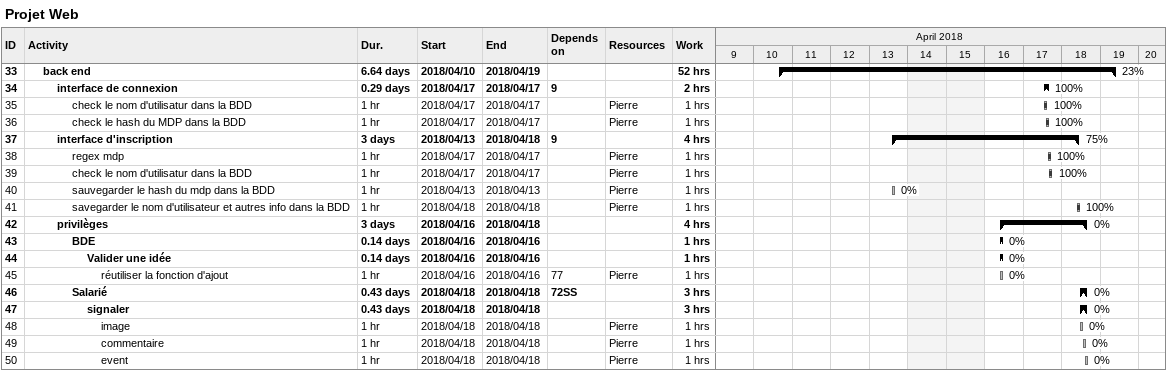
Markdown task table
Projet Web

| ID | Level | Task | Duration | Start | Finish | Predecessors | Resources | % complete | Work (h) |
|---|---|---|---|---|---|---|---|---|---|
| 33 | 2 | **back end** | 6.64d | 2018-04-10 | 2018-04-19 |  |  | 23 | 52 |
| 34 | 3 | **interface de connexion** | 0.29d | 2018-04-17 | 2018-04-17 | 9 |  | 100 | 2 |
| 35 | 4 | check le nom d'utilisatur dans la BDD | 1h | 2018-04-17 | 2018-04-17 |  | Pierre | 100 | 1 |
| 36 | 4 | check le hash du MDP dans la BDD | 1h | 2018-04-17 | 2018-04-17 |  | Pierre | 100 | 1 |
| 37 | 3 | **interface d'inscription** | 3d | 2018-04-13 | 2018-04-18 | 9 |  | 75 | 4 |
| 38 | 4 | regex mdp | 1h | 2018-04-17 | 2018-04-17 |  | Pierre | 100 | 1 |
| 39 | 4 | check le nom d'utilisatur dans la BDD | 1h | 2018-04-17 | 2018-04-17 |  | Pierre | 100 | 1 |
| 40 | 4 | sauvegarder le hash du mdp dans la BDD | 1h | 2018-04-13 | 2018-04-13 |  | Pierre | 0 | 1 |
| 41 | 4 | savegarder le nom d'utilisateur et autres info dans la BDD | 1h | 2018-04-18 | 2018-04-18 |  | Pierre | 100 | 1 |
| 42 | 3 | **privilèges** | 3d | 2018-04-16 | 2018-04-18 |  |  | 0 | 4 |
| 43 | 4 | **BDE** | 0.14d | 2018-04-16 | 2018-04-16 |  |  | 0 | 1 |
| 44 | 5 | **Valider une idée** | 0.14d | 2018-04-16 | 2018-04-16 |  |  | 0 | 1 |
| 45 | 6 | réutiliser la fonction d'ajout | 1h | 2018-04-16 | 2018-04-16 | 77 | Pierre | 0 | 1 |
| 46 | 4 | **Salarié** | 0.43d | 2018-04-18 | 2018-04-18 | 72SS |  | 0 | 3 |
| 47 | 5 | **signaler** | 0.43d | 2018-04-18 | 2018-04-18 |  |  | 0 | 3 |
| 48 | 6 | image | 1h | 2018-04-18 | 2018-04-18 |  | Pierre | 0 | 1 |
| 49 | 6 | commentaire | 1h | 2018-04-18 | 2018-04-18 |  | Pierre | 0 | 1 |
| 50 | 6 | event | 1h | 2018-04-18 | 2018-04-18 |  | Pierre | 0 | 1 |
